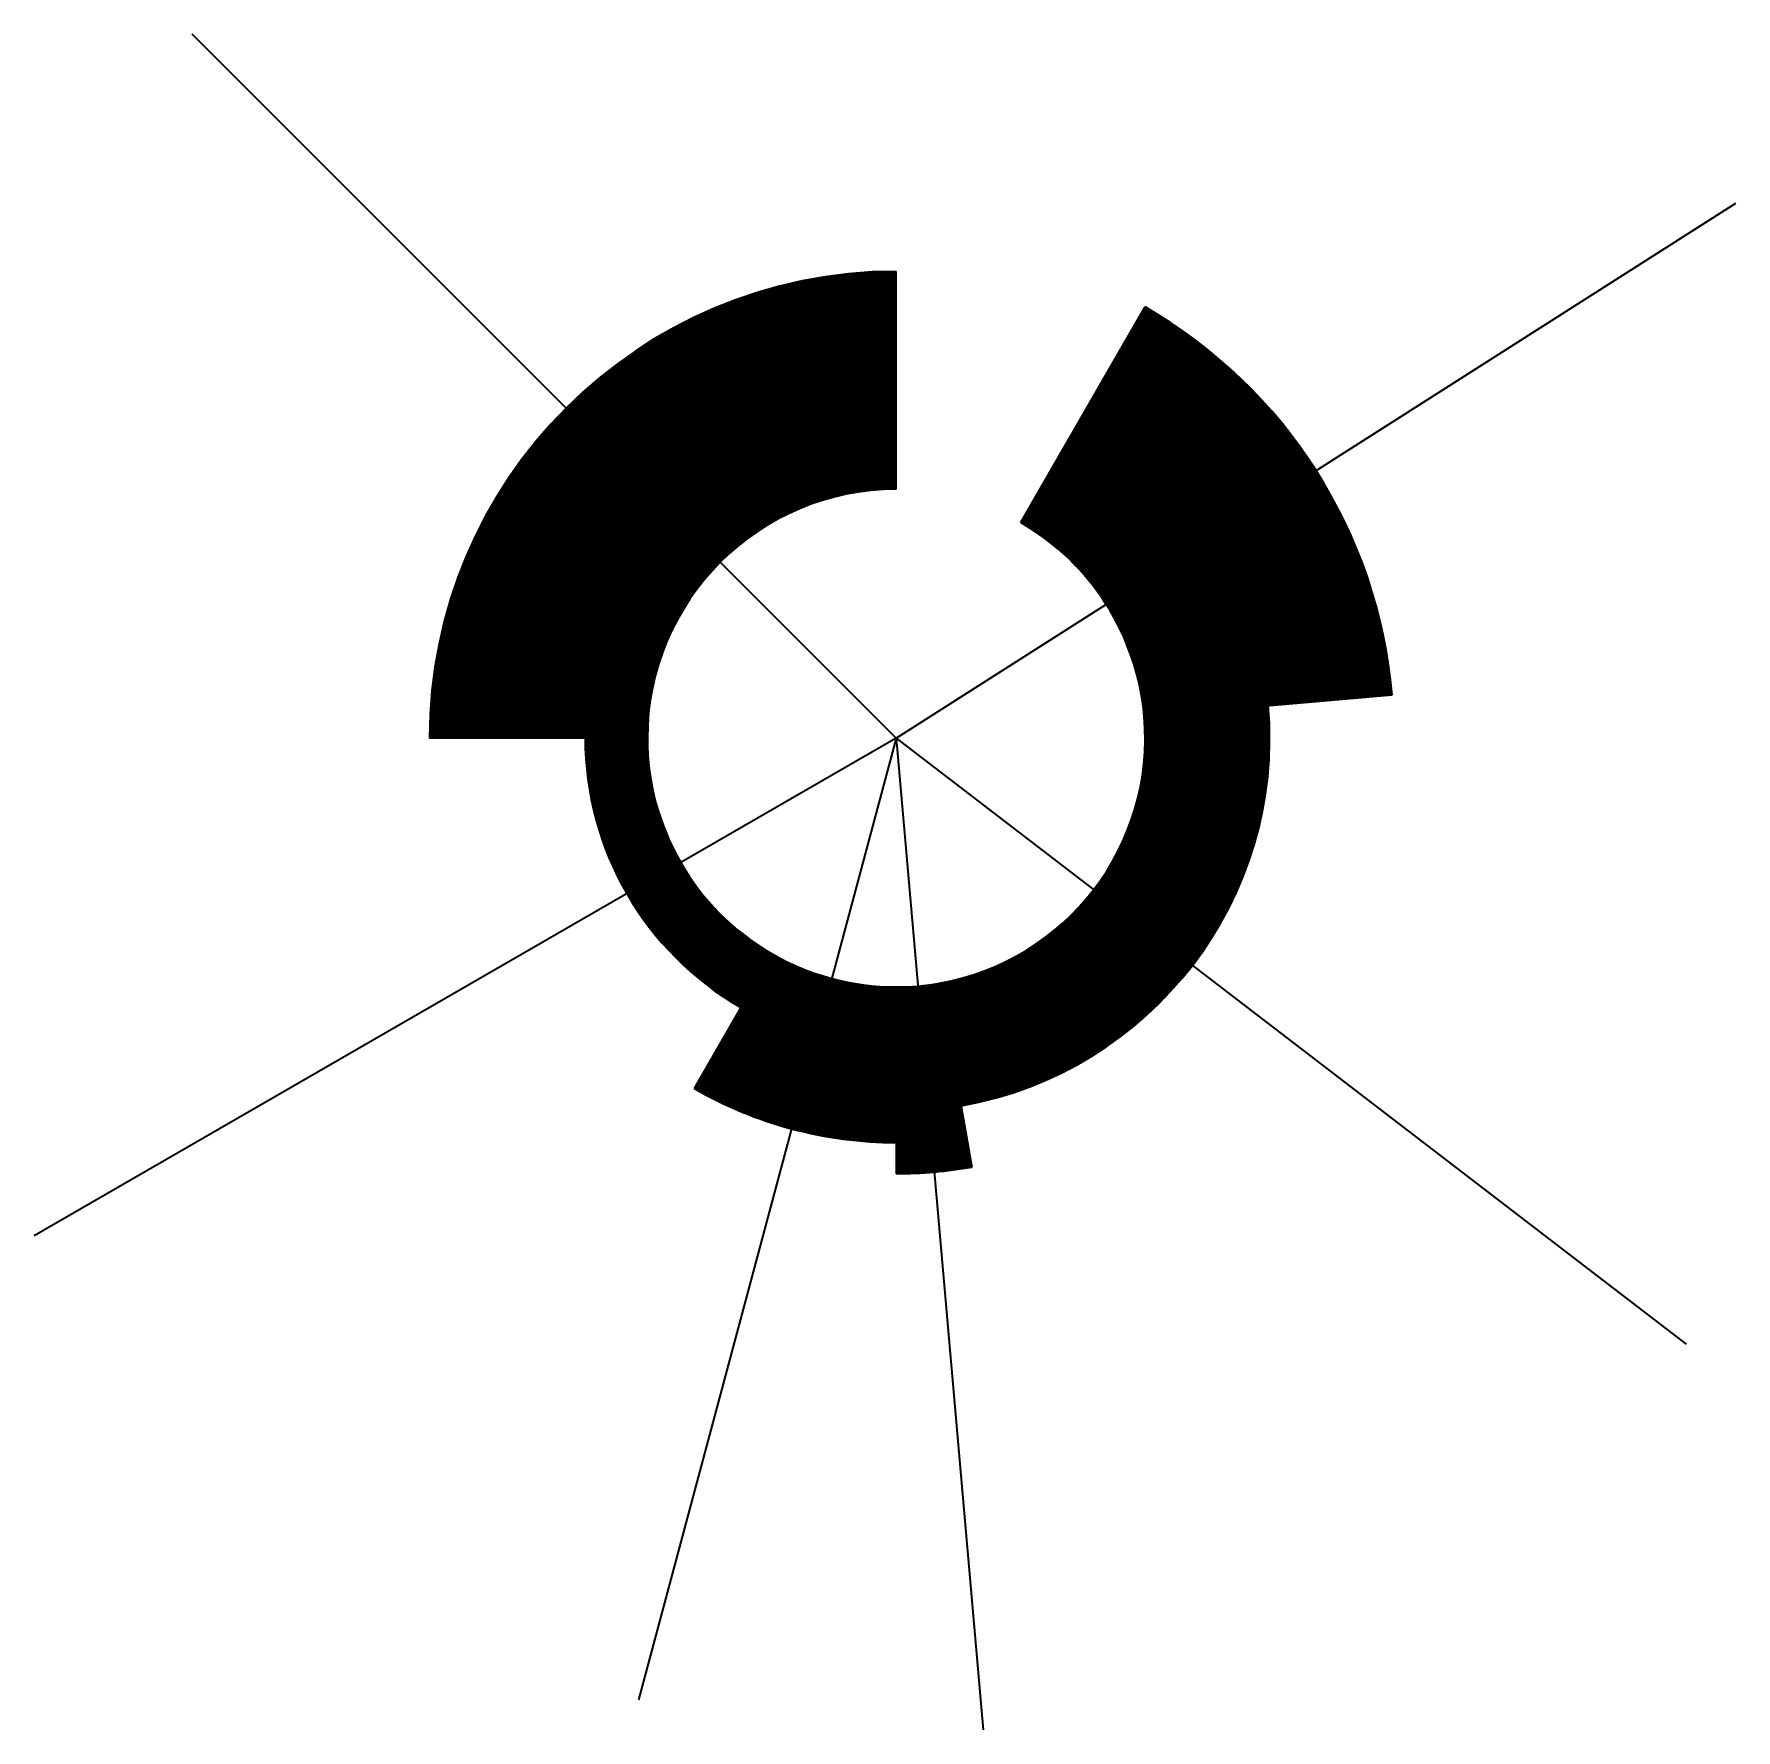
# Model space of a CAD drawing. Extents: x 10 to 283, y -54 to 218.
import ezdxf
from ezdxf.enums import TextEntityAlignment as Align

# ---------------------------------------------------------------- set-up
doc = ezdxf.new("R2010")
doc.units = 0
for name, color, linetype in [('Guias', 7, 'CONTINUOUS'), ('sector1', 1, 'CONTINUOUS'), ('sector2', 3, 'CONTINUOUS'), ('sector3', 4, 'CONTINUOUS'), ('sector4', 5, 'CONTINUOUS'), ('sector5', 6, 'CONTINUOUS'), ('sector6', 128, 'CONTINUOUS')]:
    doc.layers.add(name, color=color, linetype=linetype)
doc.styles.get("Standard").update_dxf_attribs({"font": 'arial.ttf'})

msp = doc.modelspace()

# ---------------------------------------------------------------- linework, layer by layer
at = {"layer": 'Guias', "color": 0}
for q in [(35.36, 218.14), (283.44, 190.97), (9.94, 25), (107.09, -49.55), (275.44, 7.6), (162.44, -54.39)]:
    msp.add_line((148.5, 105), q, dxfattribs=at)
at = {"layer": 'sector1', "color": 1}
for p, q in [((168.5, 139.64), (188.5, 174.28)), ((188.35, 108.49), (228.2, 111.97))]:
    msp.add_line(p, q, dxfattribs=at)
for radius in [77.8, 78, 78.1, 78.2, 78.3, 78.4, 78.5, 78.6, 78.7, 78.8, 79, 79.1, 79.2, 79.3, 79.4, 79.5, 79.6, 79.7, 79.8, 80, 74.6, 74.7, 74.8, 75, 75.1, 75.2, 75.3, 75.4, 75.5, 75.6, 75.7, 75.8, 76, 76.1, 76.2, 76.3, 76.4, 76.5, 76.6, 76.7, 76.8, 77, 77.1, 77.2, 77.3, 77.4, 77.5, 77.6, 77.7, 71.5, 71.6, 71.7, 71.8, 72, 72.1, 72.2, 72.3, 72.4, 72.5, 72.6, 72.7, 72.8, 73, 73.1, 73.2, 73.3, 73.4, 73.5, 73.6, 73.7, 73.8, 74, 74.1, 74.2, 74.3, 74.4, 74.5, 68.3, 68.4, 68.5, 68.6, 68.7, 68.8, 69, 69.1, 69.2, 69.3, 69.4, 69.5, 69.6, 69.7, 69.8, 70, 70.1, 70.2, 70.3, 70.4, 70.5, 70.6, 70.7, 70.8, 71, 71.1, 71.2, 71.3, 71.4, 65.1, 65.2, 65.3, 65.4, 65.5, 65.6, 65.7, 65.8, 66, 66.1, 66.2, 66.3, 66.4, 66.5, 66.6, 66.7, 66.8, 67, 67.1, 67.2, 67.3, 67.4, 67.5, 67.6, 67.7, 67.8, 68, 68.1, 68.2, 62, 62.1, 62.2, 62.3, 62.4, 62.5, 62.6, 62.7, 62.8, 63, 63.1, 63.2, 63.3, 63.4, 63.5, 63.6, 63.7, 63.8, 64, 64.1, 64.2, 64.3, 64.4, 64.5, 64.6, 64.7, 64.8, 65, 58.8, 59, 59.1, 59.2, 59.3, 59.4, 59.5, 59.6, 59.7, 59.8, 60, 60.1, 60.2, 60.3, 60.4, 60.5, 60.6, 60.7, 60.8, 61, 61.1, 61.2, 61.3, 61.4, 61.5, 61.6, 61.7, 61.8, 55.7, 55.8, 56, 56.1, 56.2, 56.3, 56.4, 56.5, 56.6, 56.7, 56.8, 57, 57.1, 57.2, 57.3, 57.4, 57.5, 57.6, 57.7, 57.8, 58, 58.1, 58.2, 58.3, 58.4, 58.5, 58.6, 58.7, 52.5, 52.6, 52.7, 52.8, 53, 53.1, 53.2, 53.3, 53.4, 53.5, 53.6, 53.7, 53.8, 54, 54.1, 54.2, 54.3, 54.4, 54.5, 54.6, 54.7, 54.8, 55, 55.1, 55.2, 55.3, 55.4, 55.5, 55.6, 49.3, 49.4, 49.5, 49.6, 49.7, 49.8, 50, 50.1, 50.2, 50.3, 50.4, 50.5, 50.6, 50.7, 50.8, 51, 51.1, 51.2, 51.3, 51.4, 51.5, 51.6, 51.7, 51.8, 52, 52.1, 52.2, 52.3, 52.4, 46.2, 46.3, 46.4, 46.5, 46.6, 46.7, 46.8, 47, 47.1, 47.2, 47.3, 47.4, 47.5, 47.6, 47.7, 47.8, 48, 48.1, 48.2, 48.3, 48.4, 48.5, 48.6, 48.7, 48.8, 49, 49.1, 49.2, 43, 43.1, 43.2, 43.3, 43.4, 43.5, 43.6, 43.7, 43.8, 44, 44.1, 44.2, 44.3, 44.4, 44.5, 44.6, 44.7, 44.8, 45, 45.1, 45.2, 45.3, 45.4, 45.5, 45.6, 45.7, 45.8, 46, 46.1, 40, 40, 40.1, 40.2, 40.3, 40.4, 40.5, 40.6, 40.7, 40.8, 41, 41.1, 41.2, 41.3, 41.4, 41.5, 41.6, 41.7, 41.8, 42, 42.1, 42.2, 42.3, 42.4, 42.5, 42.6, 42.7, 42.8]:
    msp.add_arc((148.5, 105), radius, 5, 60, dxfattribs=at)
at = {"layer": 'sector2', "color": 3}
for p, q in [((188.35, 108.49), (208.27, 110.23)), ((155.45, 65.61), (158.92, 45.91))]:
    msp.add_line(p, q, dxfattribs=at)
for radius in [50.6, 50.7, 50.8, 51, 51.1, 51.2, 51.3, 51.4, 51.5, 51.6, 51.7, 51.8, 52, 52.1, 52.2, 52.3, 52.4, 52.5, 52.6, 52.7, 52.8, 53, 53.1, 53.2, 53.3, 53.4, 53.5, 53.6, 53.7, 53.8, 54, 54.1, 54.2, 54.3, 54.4, 54.5, 54.6, 54.7, 54.8, 55, 55.1, 55.2, 55.3, 55.4, 55.5, 55.6, 55.7, 55.8, 56, 56.1, 56.2, 56.3, 56.4, 56.5, 56.6, 56.7, 56.8, 57, 57.1, 57.2, 57.3, 57.4, 57.5, 57.6, 57.7, 57.8, 58, 58.1, 58.2, 58.3, 58.4, 58.5, 58.6, 58.7, 58.8, 59, 59.1, 59.2, 59.3, 59.4, 59.5, 59.6, 59.7, 59.8, 60, 40, 40, 40.1, 40.2, 40.3, 40.4, 40.5, 40.6, 40.7, 40.8, 41, 41.1, 41.2, 41.3, 41.4, 41.5, 41.6, 41.7, 41.8, 42, 42.1, 42.2, 42.3, 42.4, 42.5, 42.6, 42.7, 42.8, 43, 43.1, 43.2, 43.3, 43.4, 43.5, 43.6, 43.7, 43.8, 44, 44.1, 44.2, 44.3, 44.4, 44.5, 44.6, 44.7, 44.8, 45, 45.1, 45.2, 45.3, 45.4, 45.5, 45.6, 45.7, 45.8, 46, 46.1, 46.2, 46.3, 46.4, 46.5, 46.6, 46.7, 46.8, 47, 47.1, 47.2, 47.3, 47.4, 47.5, 47.6, 47.7, 47.8, 48, 48.1, 48.2, 48.3, 48.4, 48.5, 48.6, 48.7, 48.8, 49, 49.1, 49.2, 49.3, 49.4, 49.5, 49.6, 49.7, 49.8, 50, 50.1, 50.2, 50.3, 50.4, 50.5]:
    msp.add_arc((148.5, 105), radius, 280, 5, dxfattribs=at)
at = {"layer": 'sector3', "color": 4}
for p, q in [((148.5, 65), (148.5, 35)), ((155.45, 65.61), (160.66, 36.06))]:
    msp.add_line(p, q, dxfattribs=at)
for radius in [40, 40, 40.1, 40.2, 40.3, 40.4, 40.5, 40.6, 40.7, 40.8, 41, 41.1, 41.2, 41.3, 41.4, 41.5, 41.6, 41.7, 41.8, 42, 42.1, 42.2, 42.3, 42.4, 42.5, 42.6, 42.7, 42.8, 43, 43.1, 43.2, 43.3, 43.4, 43.5, 43.6, 43.7, 43.8, 44, 44.1, 44.2, 44.3, 44.4, 44.5, 44.6, 44.7, 44.8, 45, 45.1, 45.2, 45.3, 45.4, 45.5, 45.6, 45.7, 45.8, 46, 46.1, 46.2, 46.3, 46.4, 46.5, 46.6, 46.7, 46.8, 47, 47.1, 47.2, 47.3, 47.4, 47.5, 47.6, 47.7, 47.8, 48, 48.1, 48.2, 48.3, 48.4, 48.5, 48.6, 48.7, 48.8, 49, 49.1, 49.2, 49.3, 49.4, 49.5, 49.6, 49.7, 49.8, 50, 50.1, 50.2, 50.3, 50.4, 50.5, 50.6, 50.7, 50.8, 51, 51.1, 51.2, 51.3, 51.4, 51.5, 51.6, 51.7, 51.8, 52, 52.1, 52.2, 52.3, 52.4, 52.5, 52.6, 52.7, 52.8, 53, 53.1, 53.2, 53.3, 53.4, 53.5, 53.6, 53.7, 53.8, 54, 54.1, 54.2, 54.3, 54.4, 54.5, 54.6, 54.7, 54.8, 55, 55.1, 55.2, 55.3, 55.4, 55.5, 55.6, 55.7, 55.8, 56, 56.1, 56.2, 56.3, 56.4, 56.5, 56.6, 56.7, 56.8, 57, 57.1, 57.2, 57.3, 57.4, 57.5, 57.6, 57.7, 57.8, 58, 58.1, 58.2, 58.3, 58.4, 58.5, 58.6, 58.7, 58.8, 59, 59.1, 59.2, 59.3, 59.4, 59.5, 59.6, 59.7, 59.8, 60, 60.1, 60.2, 60.3, 60.4, 60.5, 60.6, 60.7, 60.8, 61, 61.1, 61.2, 61.3, 61.4, 61.5, 61.6, 61.7, 61.8, 62, 62.1, 62.2, 62.3, 62.4, 62.5, 62.6, 62.7, 62.8, 63, 63.1, 63.2, 63.3, 63.4, 63.5, 63.6, 63.7, 63.8, 64, 64.1, 64.2, 64.3, 64.4, 64.5, 64.6, 64.7, 64.8, 65, 65.1, 65.2, 65.3, 65.4, 65.5, 65.6, 65.7, 65.8, 66, 66.1, 66.2, 66.3, 66.4, 66.5, 66.6, 66.7, 66.8, 67, 67.1, 67.2, 67.3, 67.4, 67.5, 67.6, 67.7, 67.8, 68, 68.1, 68.2, 68.3, 68.4, 68.5, 68.6, 68.7, 68.8, 69, 69.1, 69.2, 69.3, 69.4, 69.5, 69.6, 69.7, 69.8, 70]:
    msp.add_arc((148.5, 105), radius, 270, 280, dxfattribs=at)
at = {"layer": 'sector4', "color": 5}
for p, q in [((128.5, 70.36), (116, 48.71)), ((148.5, 65), (148.5, 40))]:
    msp.add_line(p, q, dxfattribs=at)
for radius in [42.2, 42.1, 42, 41.8, 41.7, 41.6, 41.5, 41.4, 41.3, 41.2, 41.1, 41, 40.8, 40.7, 40.6, 40.5, 40.4, 40.3, 40.2, 40.1, 40, 40, 45.4, 45.3, 45.2, 45.1, 45, 44.8, 44.7, 44.6, 44.5, 44.4, 44.3, 44.2, 44.1, 44, 43.8, 43.7, 43.6, 43.5, 43.4, 43.3, 43.2, 43.1, 43, 42.8, 42.7, 42.6, 42.5, 42.4, 42.3, 48.6, 48.5, 48.4, 48.3, 48.2, 48.1, 48, 47.8, 47.7, 47.6, 47.5, 47.4, 47.3, 47.2, 47.1, 47, 46.8, 46.7, 46.6, 46.5, 46.4, 46.3, 46.2, 46.1, 46, 45.8, 45.7, 45.6, 45.5, 51.7, 51.6, 51.5, 51.4, 51.3, 51.2, 51.1, 51, 50.8, 50.7, 50.6, 50.5, 50.4, 50.3, 50.2, 50.1, 50, 49.8, 49.7, 49.6, 49.5, 49.4, 49.3, 49.2, 49.1, 49, 48.8, 48.7, 54.8, 54.7, 54.6, 54.5, 54.4, 54.3, 54.2, 54.1, 54, 53.8, 53.7, 53.6, 53.5, 53.4, 53.3, 53.2, 53.1, 53, 52.8, 52.7, 52.6, 52.5, 52.4, 52.3, 52.2, 52.1, 52, 51.8, 58, 57.8, 57.7, 57.6, 57.5, 57.4, 57.3, 57.2, 57.1, 57, 56.8, 56.7, 56.6, 56.5, 56.4, 56.3, 56.2, 56.1, 56, 55.8, 55.7, 55.6, 55.5, 55.4, 55.3, 55.2, 55.1, 55, 61.2, 61.1, 61, 60.8, 60.7, 60.6, 60.5, 60.4, 60.3, 60.2, 60.1, 60, 59.8, 59.7, 59.6, 59.5, 59.4, 59.3, 59.2, 59.1, 59, 58.8, 58.7, 58.6, 58.5, 58.4, 58.3, 58.2, 58.1, 64.3, 64.2, 64.1, 64, 63.8, 63.7, 63.6, 63.5, 63.4, 63.3, 63.2, 63.1, 63, 62.8, 62.7, 62.6, 62.5, 62.4, 62.3, 62.2, 62.1, 62, 61.8, 61.7, 61.6, 61.5, 61.4, 61.3, 65, 64.8, 64.7, 64.6, 64.5, 64.4]:
    msp.add_arc((148.5, 105), radius, 240, 270, dxfattribs=at)
at = {"layer": 'sector5', "color": 6}
for p, q in [((108.5, 105), (98.5, 105)), ((128.5, 70.36), (123.5, 61.7))]:
    msp.add_line(p, q, dxfattribs=at)
for radius in [50, 49.8, 49.7, 49.6, 49.5, 49.4, 49.3, 49.2, 49.1, 49, 48.8, 48.7, 48.6, 48.5, 48.4, 48.3, 48.2, 48.1, 48, 47.8, 47.7, 47.6, 47.5, 47.4, 47.3, 47.2, 47.1, 47, 46.8, 46.7, 46.6, 46.5, 46.4, 46.3, 46.2, 46.1, 46, 45.8, 45.7, 45.6, 45.5, 45.4, 45.3, 45.2, 45.1, 45, 44.8, 44.7, 44.6, 44.5, 44.4, 44.3, 44.2, 44.1, 44, 43.8, 43.7, 43.6, 43.5, 43.4, 43.3, 43.2, 43.1, 43, 42.8, 42.7, 42.6, 42.5, 42.4, 42.3, 42.2, 42.1, 42, 41.8, 41.7, 41.6, 41.5, 41.4, 41.3, 41.2, 41.1, 41, 40.8, 40.7, 40.6, 40.5, 40.4, 40.3, 40.2, 40.1, 40, 40]:
    msp.add_arc((148.5, 105), radius, 180, 240, dxfattribs=at)
at = {"layer": 'sector6', "color": 128}
for p, q in [((148.5, 145), (148.5, 180)), ((108.5, 105), (73.5, 105))]:
    msp.add_line(p, q, dxfattribs=at)
for radius in [75, 74.8, 74.7, 74.6, 74.5, 74.4, 74.3, 74.2, 74.1, 74, 73.8, 73.7, 73.6, 73.5, 73.4, 73.3, 73.2, 73.1, 73, 72.8, 72.7, 72.6, 72.5, 72.4, 72.3, 72.2, 72.1, 72, 71.8, 71.7, 71.6, 71.5, 71.4, 71.3, 71.2, 71.1, 71, 70.8, 70.7, 70.6, 70.5, 70.4, 70.3, 70.2, 70.1, 70, 69.8, 69.7, 69.6, 69.5, 69.4, 69.3, 69.2, 69.1, 69, 68.8, 68.7, 68.6, 68.5, 68.4, 68.3, 68.2, 68.1, 68, 67.8, 67.7, 67.6, 67.5, 67.4, 67.3, 67.2, 67.1, 67, 66.8, 66.7, 66.6, 66.5, 66.4, 66.3, 66.2, 66.1, 66, 65.8, 65.7, 65.6, 65.5, 65.4, 65.3, 65.2, 65.1, 65, 64.8, 64.7, 64.6, 64.5, 64.4, 64.3, 64.2, 64.1, 64, 63.8, 63.7, 63.6, 63.5, 63.4, 63.3, 63.2, 63.1, 63, 62.8, 62.7, 62.6, 62.5, 62.4, 62.3, 62.2, 62.1, 62, 61.8, 61.7, 61.6, 61.5, 61.4, 61.3, 61.2, 61.1, 61, 60.8, 60.7, 60.6, 60.5, 60.4, 60.3, 60.2, 60.1, 60, 59.8, 59.7, 59.6, 59.5, 59.4, 59.3, 59.2, 59.1, 59, 58.8, 58.7, 58.6, 58.5, 58.4, 58.3, 58.2, 58.1, 58, 57.8, 57.7, 57.6, 57.5, 57.4, 57.3, 57.2, 57.1, 57, 56.8, 56.7, 56.6, 56.5, 56.4, 56.3, 56.2, 56.1, 56, 55.8, 55.7, 55.6, 55.5, 55.4, 55.3, 55.2, 55.1, 55, 54.8, 54.7, 54.6, 54.5, 54.4, 54.3, 54.2, 54.1, 54, 53.8, 53.7, 53.6, 53.5, 53.4, 53.3, 53.2, 53.1, 53, 52.8, 52.7, 52.6, 52.5, 52.4, 52.3, 52.2, 52.1, 52, 51.8, 51.7, 51.6, 51.5, 51.4, 51.3, 51.2, 51.1, 51, 50.8, 50.7, 50.6, 50.5, 50.4, 50.3, 50.2, 50.1, 50, 49.8, 49.7, 49.6, 49.5, 49.4, 49.3, 49.2, 49.1, 49, 48.8, 48.7, 48.6, 48.5, 48.4, 48.3, 48.2, 48.1, 48, 47.8, 47.7, 47.6, 47.5, 47.4, 47.3, 47.2, 47.1, 47, 46.8, 46.7, 46.6, 46.5, 46.4, 46.3, 46.2, 46.1, 46, 45.8, 45.7, 45.6, 45.5, 45.4, 45.3, 45.2, 45.1, 45, 44.8, 44.7, 44.6, 44.5, 44.4, 44.3, 44.2, 44.1, 44, 43.8, 43.7, 43.6, 43.5, 43.4, 43.3, 43.2, 43.1, 43, 42.8, 42.7, 42.6, 42.5, 42.4, 42.3, 42.2, 42.1, 42, 41.8, 41.7, 41.6, 41.5, 41.4, 41.3, 41.2, 41.1, 41, 40.8, 40.7, 40.6, 40.5, 40.4, 40.3, 40.2, 40.1, 40, 40]:
    msp.add_arc((148.5, 105), radius, 90, 180, dxfattribs=at)

# ---------------------------------------------------------------- texts
at = {"layer": 'letrassector1', "color": 0}
msp.add_text('en', height=3, rotation=302.5, dxfattribs=at).set_placement((211.75, 145.3), align=Align.MIDDLE_CENTER)
at = {"layer": 'letrassector2', "color": 0}
msp.add_text('supercalifragilistico', height=3, rotation=232.5, dxfattribs=at).set_placement((192.13, 71.52), align=Align.MIDDLE_CENTER)
at = {"layer": 'letrassector3', "color": 0}
msp.add_text('lugar', height=3, rotation=185, dxfattribs=at).set_placement((154.17, 40.25), align=Align.MIDDLE_CENTER)
at = {"layer": 'letrassector4', "color": 0}
msp.add_text('de', height=3, rotation=165, dxfattribs=at).set_placement((132.97, 47.04), align=Align.MIDDLE_CENTER)
at = {"layer": 'letrassector5', "color": 0}
msp.add_text('la', height=3, rotation=120, dxfattribs=at).set_placement((109.53, 82.5), align=Align.MIDDLE_CENTER)
at = {"layer": 'letrassector6', "color": 0}
msp.add_text('mancha', height=3, rotation=45, dxfattribs=at).set_placement((99, 154.5), align=Align.MIDDLE_CENTER)

doc.saveas('drawing.dxf')
